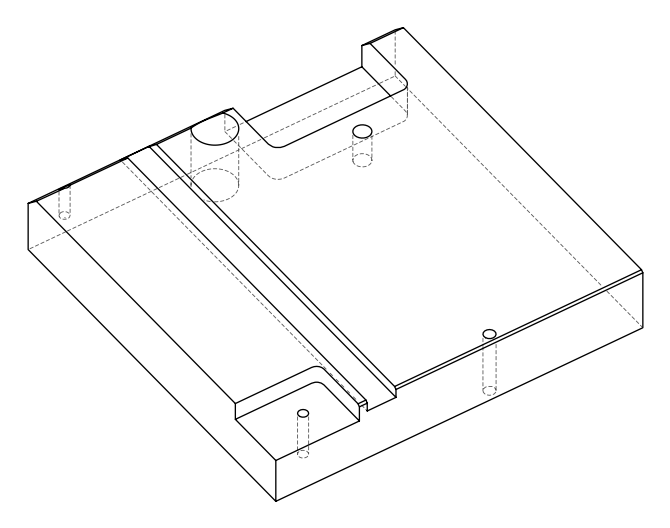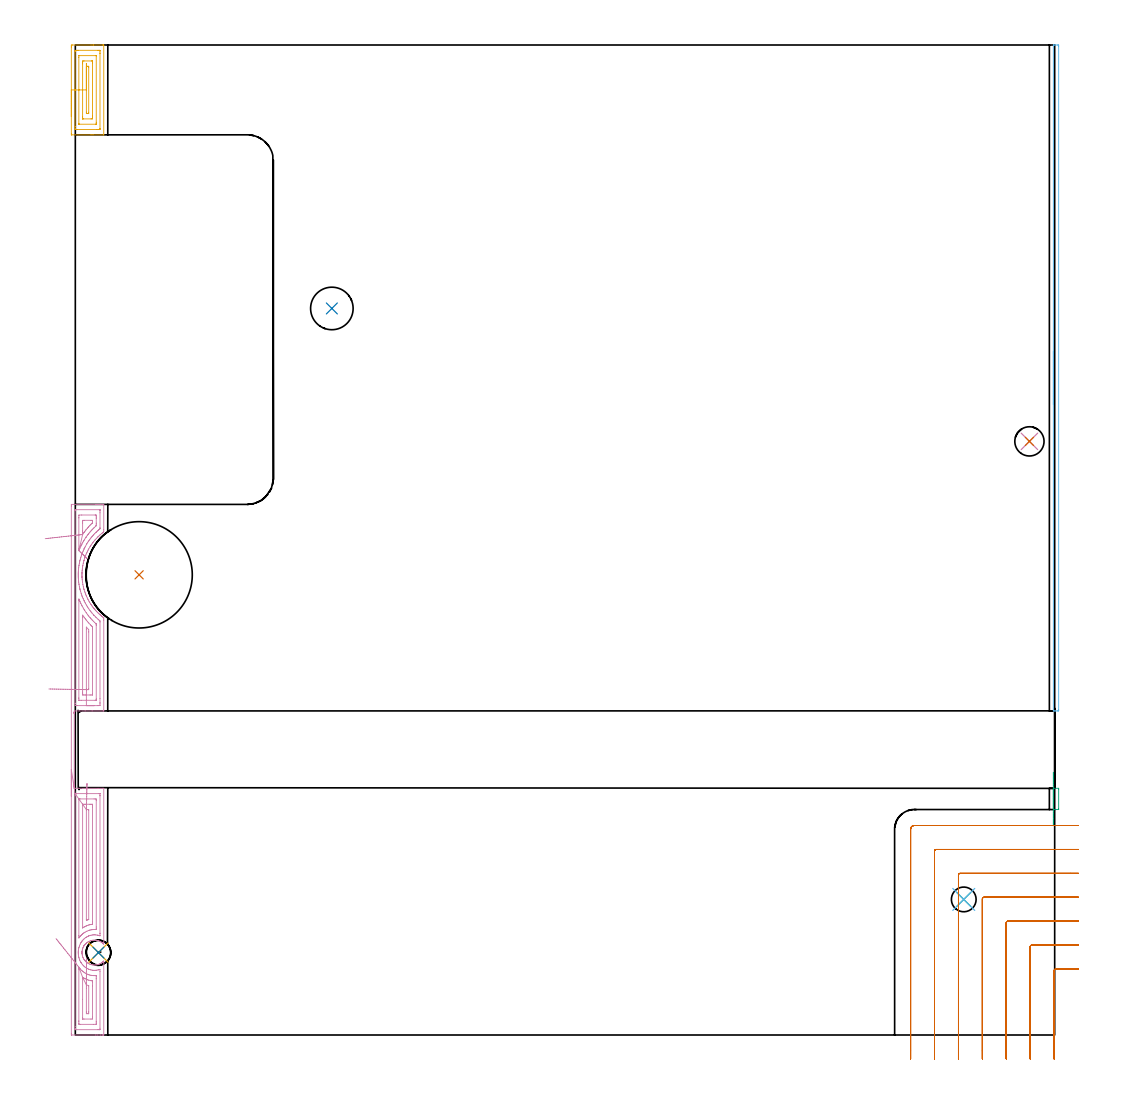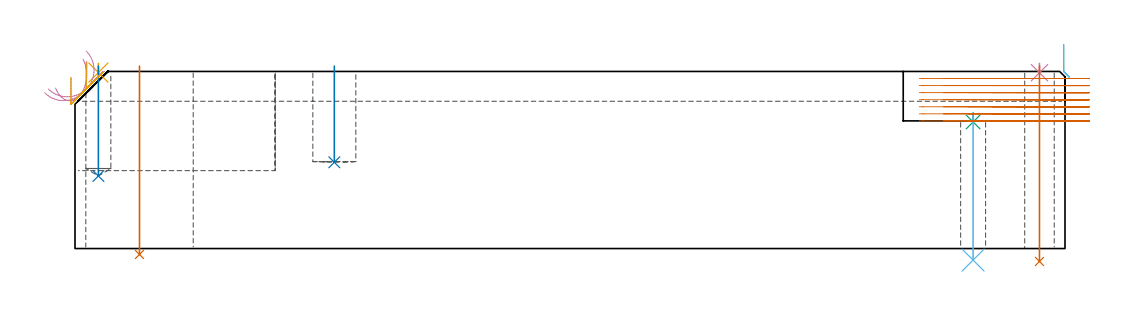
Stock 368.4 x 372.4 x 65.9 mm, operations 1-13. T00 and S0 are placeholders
(PLAN: 15 operations, 9 tool changes, 58.5 min)
(1 INDEXABLE_INSERT_DRILL_THROUGH_HOLE_FROM_SOLID | STEP1HOLE_2 | NXT0302_035 | 0.28 min | 82779 mm3)
(2 INDEXABLE_INSERT_DRILL_BLIND_HOLE_FROM_SOLID | STEP1POCKET | NXT0302_003 | 0.14 min | 6745 mm3)
(3 SPOT_DRILL | STEP1HOLE | NXT0321_9005460120000 | 0.03 min | 1965 mm3)
(4 SPOT_DRILL_1 | STEP1HOLE_1 | NXT0321_9005460120000 | 0.03 min | 1 mm3)
(5 SPOT_DRILL_2 | STEP1POCKET_1 | NXT0321_9005460120000 | 0.03 min | 2 mm3)
(6 DRILL_THROUGH_HOLE_INTO_CENTER | STEP1HOLE | UGT0301_208 | 0.22 min | 3255 mm3)
(7 DRILL_THROUGH_HOLE_INTO_CENTER_1 | STEP1HOLE_1 | UGT0301_505 | 0.29 min | 6241 mm3)
(8 DRILL_BLIND_HOLE_INTO_CENTER | STEP1POCKET_1 | UGT0301_208 | 0.17 min | 2505 mm3)
(9 AREA_MILL | FG_CHAMFER_SURFACE | UGT0205_001 | 0.21 min | 22 mm3)
(10 AREA_MILL_1 | FG_CHAMFER_SURFACE_1 | UGT0205_001 | 7.07 min | 14420 mm3)
(11 AREA_MILL_2 | FG_CHAMFER_SURFACE_2 | UGT0205_001 | 1.56 min | 3004 mm3)
(12 AREA_MILL_3 | FG_CHAMFER_SURFACE_3 | UGT0205_001 | 2.15 min | 504 mm3)
(13 MILL_CORNER_NOTCH_RECTANGULAR | CORNER_NOTCH_RECTANGULAR | NXT0201_011 | Follow Part, ap 3, ae 75% | 10.61 min | 91719 mm3)
(14 MILL_SLOT | SLOT_PARTIAL_RECTANGULAR | NXT0201_012 | Follow Part, ap 4, ae 75% | 32.31 min | 379618 mm3)
(15 MILL_RECTANGULAR_SLOT | SLOT_RECTANGULAR | UGT0201_006 | Follow Part, ap 7, ae 75% | 3.39 min | 116949 mm3)
(TOOL NXT0302_035 | Index. Insert Drill 40mm [880-D4000L40-05] | D40 PA176 FL200 Z2)
(TOOL NXT0302_003 | Index. Insert Drill 16mm [880-D1600L20-05] | D16 PA176 FL80 Z2)
(TOOL NXT0321_9005460120000 | NC Spot Drill, 142deg, 12mm, Carbide, Uncoated | D12 PA142 FL30 Z2)
(TOOL UGT0301_208 | Twist Drill 9.3 mm | D9.3 PA118 FL78 Z2)
(TOOL UGT0301_505 | Carbide Drill 11.0 mm | D11 PA118 FL94 Z2)
(TOOL UGT0205_001 | Chamfer Mill 20 x 3 x 45 deg. | D20 FL50 Z2)
(TOOL NXT0201_011 | ENDMILL 12mm [2P460-1200-NA 1630] | D12 FL38 Z6)
(TOOL NXT0201_012 | ENDMILL 16mm [2P460-1600-NA 1630] | D16 FL38 Z6)
(TOOL UGT0201_006 | End Mill 28 mm | D28 FL25 Z2)
(OP 1 INDEXABLE_INSERT_DRILL_THROUGH_HOLE_FROM_SOLID)
G17 G21 G94 G90
T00 M6
G54
G17 G0 G90 X24. Y173.1 S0 M3
G43 Z75.9 H1
G94 G81 G98 Z-2.198 F250. R67.9
G80
M5
M2
(OP 2 INDEXABLE_INSERT_DRILL_BLIND_HOLE_FROM_SOLID)
G17 G21 G94 G90
T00 M6
G54
G17 G0 G90 X96.5 Y273.3 S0 M3
G43 Z75.9 H1
G94 G81 G98 Z32.1 F250. R67.9
G80
M5
M2
(OP 3 SPOT_DRILL)
G17 G21 G94 G90
T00 M6
G54
G17 G0 G90 X334.2 Y51. S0 M3
G43 Z75.9 H0
G94 G81 G98 Z47.1 F250. R50.5
G80
M5
M2
(OP 4 SPOT_DRILL_1)
G17 G21 G94 G90
T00 M6
G54
G17 G0 G90 X358.9 Y223.3 S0 M3
G43 Z75.9 H0
G94 G81 G98 Z65.427 F250. R68.9
G80
M5
M2
(OP 5 SPOT_DRILL_2)
G17 G21 G94 G90
T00 M6
G54
G17 G0 G90 X8.7 Y31. S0 M3
G43 Z75.9 H0
G94 G81 G98 Z65.495 F250. R68.9
G80
M5
M2
(OP 6 DRILL_THROUGH_HOLE_INTO_CENTER)
G17 G21 G94 G90
T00 M6
G54
G17 G0 G90 X334.2 Y51. S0 M3
G43 Z75.9 H0
G94 G73 G98 Z-4.294 F250. Q8.632 R49.5
G80
M5
M2
(OP 7 DRILL_THROUGH_HOLE_INTO_CENTER_1)
G17 G21 G94 G90
T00 M6
G54
G17 G0 G90 X358.9 Y223.3 S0 M3
G43 Z75.9 H0
G94 G73 G98 Z-4.805 F250. Q10.101 R67.9
G80
M5
M2
(OP 8 DRILL_BLIND_HOLE_INTO_CENTER)
G17 G21 G94 G90
T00 M6
G54
G17 G0 G90 X8.7 Y31. S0 M3
G43 Z75.9 H0
G94 G81 G98 Z27. F250. R67.9
G80
M5
M2
(OP 9 AREA_MILL)
G17 G21 G94 G90
T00 M6
G54
G17 G0 G90 X367.9 Y78.8 S1061 M3
G43 Z75.9 H0
G94 G1 Y78.838 Z75.028 F250.
Y78.952 Z74.163
Y79.141 Z73.312
Y79.403 Z72.48
Y79.737 Z71.674
Y80.14 Z70.9
Y80.608 Z70.164
Y81.14 Z69.472
Y81.729 Z68.829
Y82.372 Z68.239
Y83.064 Z67.708
Y83.8 Z67.24
Y84.574 Z66.837
Y85.38 Z66.503
Y86.212 Z66.241
Y87.063 Z66.052
Y87.928 Z65.938
Y88.8 Z65.9
Y92.772
X367.904 Y92.793 Z65.893
X367.906 Y92.797 Z65.891
X367.969 Y92.8 Z65.83
X369.893 Z63.907
X369.895 Y92.772 Z63.905
X369.9 Y92.496 Z63.9
Y84.993
X369.895 Y84.828 Z63.905
X369.893 Y84.8 Z63.907
X367.97 Z65.829
X367.906 Y84.803 Z65.891
X367.904 Y84.807 Z65.893
X367.9 Y84.827 Z65.9
Y88.8
Y89.672 Z65.938
Y90.536 Z66.052
Y91.388 Z66.241
Y92.22 Z66.503
Y93.026 Z66.837
Y93.8 Z67.24
Y94.536 Z67.708
Y95.228 Z68.239
Y95.871 Z68.829
Y96.46 Z69.472
Y96.991 Z70.164
Y97.46 Z70.9
Y97.863 Z71.674
Y98.197 Z72.48
Y98.459 Z73.312
Y98.648 Z74.163
Y98.762 Z75.028
Y98.8 Z75.9
M5
M2
(OP 10 AREA_MILL_1)
G17 G21 G94 G90
T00 M6
G54
G17 G0 G90 X-1.5 Y89.8 S1061 M3
G43 Z75.9 H0
Z63.7
G94 G1 Y89.838 Z62.828 F250.
Y89.952 Z61.964
Y90.141 Z61.112
Y90.403 Z60.28
Y90.737 Z59.474
Y91.14 Z58.7
Y91.608 Z57.964
Y92.14 Z57.272
Y92.729 Z56.629
Y93.372 Z56.04
Y94.064 Z55.508
Y94.8 Z55.04
Y95.574 Z54.637
Y96.38 Z54.303
Y97.212 Z54.041
Y98.063 Z53.852
Y98.928 Z53.738
Y99.8 Z53.7
Y198.98
X-1.495 Y199.475 Z53.703
X-1.492 Y199.59 Z53.706
X-1.372 Y199.6 Z53.825
X7.671 Z62.866
X8.208 Z63.405
X8.549 Z63.745
X9.086 Z64.282
X9.426 Z64.621
X10.108 Z65.307
X10.392 Z65.592
X10.548 Y199.597 Z65.741
X10.698 Y199.59 Z65.889
X10.7 Y199.426 Z65.9
Y190.045
X10.694 Y189.246 Z65.892
X10.304 Y188.944 Z65.504
X10.027 Y188.726 Z65.227
X9.365 Y188.178 Z64.564
X9.155 Y187.99 Z64.353
X9.122 Y187.96 Z64.321
X8.988 Y187.832 Z64.183
X8.549 Y187.421 Z63.748
X8.404 Y187.286 Z63.603
X8.282 Y187.162 Z63.481
X7.964 Y186.822 Z63.163
X7.56 Y186.393 Z62.76
X7.409 Y186.22 Z62.609
X6.815 Y185.5 Z62.013
X6.537 Y185.141 Z61.736
X6.15 Y184.608 Z61.349
X5.916 Y184.263 Z61.116
X5.664 Y183.891 Z60.863
X5.553 Y183.715 Z60.753
X5.029 Y182.822 Z60.227
X4.792 Y182.388 Z59.99
X4.562 Y181.929 Z59.761
X4.391 Y181.556 Z59.587
X4.149 Y181.037 Z59.347
X3.919 Y180.494 Z59.118
X3.789 Y180.144 Z58.985
X3.752 Y180.038 Z58.949
X3.661 Y179.769 Z58.854
X3.586 Y179.561 Z58.786
X3.576 Y179.532 Z58.775
X3.504 Y179.322 Z58.703
X3.479 Y179.251 Z58.679
X3.284 Y178.595 Z58.482
X3.263 Y178.525 Z58.461
X3.237 Y178.429 Z58.43
X3.216 Y178.359 Z58.409
X3.047 Y177.73 Z58.245
X2.987 Y177.466 Z58.186
X2.83 Y176.642 Z58.025
X2.816 Y176.573 Z58.012
X2.733 Y176.044 Z57.932
X2.699 Y175.821 Z57.897
X2.688 Y175.748 Z57.885
X2.678 Y175.68 Z57.874
X2.642 Y175.354 Z57.84
X2.591 Y174.855 Z57.783
X2.584 Y174.788 Z57.777
X2.543 Y174.185 Z57.738
X2.529 Y173.961 Z57.721
X2.524 Y173.895 Z57.718
X2.514 Y173.612 Z57.71
X2.508 Y173.449 Z57.705
X2.507 Y173.043 Z57.699
X2.506 Y173.002
X2.512 Y172.556 Z57.708
X2.516 Y172.473 Z57.712
X2.53 Y172.174 Z57.722
X2.533 Y172.109 Z57.726
X2.545 Y171.937 Z57.74
Y171.935
X2.595 Y171.281 Z57.787
X2.599 Y171.217 Z57.793
X2.705 Y170.324 Z57.903
X2.85 Y169.431 Z58.048
X3.031 Y168.539 Z58.229
X3.047 Y168.47 Z58.245
X3.104 Y168.255 Z58.303
X3.137 Y168.132 Z58.336
X3.254 Y167.707 Z58.45
X3.27 Y167.646 Z58.466
X3.546 Y166.753 Z58.744
X3.683 Y166.367 Z58.879
X3.869 Y165.838 Z59.067
X3.92 Y165.705 Z59.117
X4.086 Y165.324 Z59.281
X4.138 Y165.199 Z59.337
X4.161 Y165.145 Z59.361
X4.214 Y165.026 Z59.41
X4.239 Y164.968 Z59.435
X4.531 Y164.343 Z59.73
X4.631 Y164.133 Z59.828
X4.657 Y164.075 Z59.856
X4.792 Y163.812 Z59.99
X5.139 Y163.182 Z60.337
X5.398 Y162.743 Z60.595
X5.676 Y162.29 Z60.875
X5.916 Y161.93 Z61.115
X5.976 Y161.841 Z61.174
X6.285 Y161.397 Z61.484
X6.537 Y161.058 Z61.736
X6.696 Y160.857 Z61.892
X6.794 Y160.731 Z61.991
X6.969 Y160.504 Z62.169
X7.086 Y160.364 Z62.282
X7.17 Y160.261 Z62.369
X7.187 Y160.24 Z62.386
X7.41 Y159.98 Z62.608
X7.738 Y159.612 Z62.937
X8.007 Y159.323 Z63.207
X8.281 Y159.039 Z63.481
X8.605 Y158.719 Z63.805
X8.841 Y158.496 Z64.04
X8.878 Y158.461 Z64.077
X9.155 Y158.209 Z64.353
X9.192 Y158.176 Z64.391
X9.346 Y158.042 Z64.545
X9.426 Y157.973 Z64.622
X9.534 Y157.878 Z64.731
X9.594 Y157.826 Z64.791
X9.719 Y157.722 Z64.915
X9.809 Y157.646 Z65.007
X9.891 Y157.58 Z65.089
X10.028 Y157.47 Z65.226
X10.268 Y157.283 Z65.467
X10.367 Y157.205 Z65.566
X10.655 Y156.985 Z65.855
X10.693 Y156.952 Z65.893
X10.695 Y156.934 Z65.894
X10.7 Y156.091 Z65.9
Y122.138
X10.697 Y121.91 Z65.889
X10.489 Y121.9 Z65.683
X6.327 Z61.525
X3.694 Z58.893
X-0.4 Z54.799
X-0.399 Y121.779
Y121.547
X-0.395 Y121.331 Z54.795
X-0.393 Y121.295 Z54.792
X-0.397 Y121.264 Z54.795
X-0.394 Y121.244 Z54.789
X-0.399 Y121.241 Z54.795
Y121.238
X-0.4 Y121.225 Z54.8
Y121.206
X-0.399 Y121.204 Z54.797
X-0.393 Y121.199 Z54.788
X-0.397 Y121.196 Z54.794
X-0.398 Y121.193 Z54.796
Y121.189
X-0.399 Y121.185
X-0.398 Y121.182 Z54.794
X-0.399 Y121.18
Y121.124
X-0.4 Y121.117 Z54.8
Y121.077
X-0.399 Y121.074 Z54.795
X-0.393 Y121.067 Z54.784
X-0.394 Y121.062 Z54.786
X-0.4 Y121.057 Z54.796
Y121.056
Y121.036 Z54.8
Y93.728
Y93.7 Z54.798
Y93.69 Z54.8
X-0.399 Y93.689 Z54.797
X-0.4 Y93.687
Y93.673 Z54.8
Y93.647 Z54.796
Y93.635 Z54.8
X-0.399 Y93.633 Z54.797
Y93.632 Z54.795
X-0.4 Y93.629 Z54.796
Y93.613 Z54.8
X-0.399 Y93.587 Z54.794
Y93.58
Y93.564
X-0.398 Y93.561
X-0.399 Y93.559 Z54.796
X-0.4 Y93.556 Z54.8
X-0.399 Y93.555 Z54.796
X-0.392 Y93.55 Z54.787
X-0.395 Y93.545 Z54.792
X-0.4 Y93.452 Z54.799
X-0.398 Y93.011 Z54.798
X-0.399 Y92.8 Z54.799
X8.549 Z63.745
X10.304 Z65.501
X10.505 Y92.799 Z65.702
X10.695 Y92.79 Z65.891
X10.7 Y92.652 Z65.9
Y34.574
X10.693 Y34.16 Z65.893
X10.323 Y34.508 Z65.523
X10.18 Y34.632 Z65.38
X10.027 Y34.747 Z65.227
X9.6 Y35.028 Z64.8
X9.154 Y35.263 Z64.354
X8.812 Y35.407 Z64.012
X8.464 Y35.525 Z63.664
X8.282 Y35.568 Z63.482
X7.847 Y35.643 Z63.047
X7.409 Y35.684 Z62.609
X6.972 Y35.683 Z62.172
X6.536 Y35.644 Z61.736
X6.235 Y35.593 Z61.435
X5.936 Y35.525 Z61.136
X5.664 Y35.432 Z60.864
X5.221 Y35.25 Z60.421
X4.791 Y35.026 Z59.991
X4.501 Y34.84 Z59.701
X4.223 Y34.632 Z59.423
X4.161 Y34.576 Z59.361
X3.92 Y34.354 Z59.117
X3.716 Y34.133 Z58.91
X3.646 Y34.057 Z58.839
X3.579 Y33.973 Z58.771
X3.389 Y33.739 Z58.586
X3.349 Y33.68 Z58.547
X3.314 Y33.624 Z58.508
X3.284 Y33.579 Z58.479
X3.211 Y33.469 Z58.408
X3.046 Y33.189 Z58.245
X2.884 Y32.835 Z58.083
X2.827 Y32.676 Z58.024
X2.726 Y32.404 Z57.925
X2.61 Y31.954 Z57.806
X2.536 Y31.509 Z57.732
X2.524 Y31.365 Z57.715
X2.514 Y31.3 Z57.713
X2.513 Y31.286 Z57.712
X2.512 Y31.271 Z57.711
X2.505 Y31.061 Z57.699
X2.507 Y31.013
Y31.
X2.505 Y30.972 Z57.703
X2.509 Y30.837 Z57.705
X2.522 Y30.674 Z57.715
X2.526 Y30.614 Z57.719
X2.586 Y30.169 Z57.782
X2.601 Y30.106 Z57.796
X2.69 Y29.719 Z57.889
X2.835 Y29.276 Z58.034
X2.934 Y29.04 Z58.134
X3.046 Y28.812 Z58.245
X3.309 Y28.383 Z58.503
X3.315 Y28.376 Z58.508
X3.356 Y28.319 Z58.554
X3.58 Y28.028 Z58.771
X3.6 Y28.001 Z58.792
X3.719 Y27.868 Z58.912
X3.92 Y27.643 Z59.117
X4.079 Y27.49 Z59.278
X4.161 Y27.426 Z59.361
X4.427 Y27.219 Z59.627
X4.791 Y26.975 Z59.991
X5.169 Y26.773 Z60.369
X5.556 Y26.598 Z60.756
X5.664 Y26.562 Z60.864
X6.097 Y26.443 Z61.297
X6.536 Y26.359 Z61.736
X6.972 Y26.317 Z62.172
X7.409 Y26.316 Z62.609
X7.847 Y26.357 Z63.047
X8.282 Y26.437 Z63.482
X8.842 Y26.598 Z64.042
X9.154 Y26.736 Z64.354
X9.6 Y26.972 Z64.8
X10.027 Y27.255 Z65.227
X10.245 Y27.424 Z65.445
X10.324 Y27.49 Z65.524
X10.693 Y27.839 Z65.893
X10.7 Y27.425 Z65.9
Y0.174
X10.698 Y0.01 Z65.888
X10.548 Y0.003 Z65.741
X10.392 Y0. Z65.592
X10.108 Z65.307
X9.426 Z64.621
X8.208 Z63.405
X7.671 Z62.866
X-1.316 Z53.881
X-1.373 Y0.001 Z53.824
X-1.492 Y0.01 Z53.706
X-1.499 Y0.129 Z53.699
X-1.5 Y0.62 Z53.7
Y99.8
X-0.484 Y93.356 Z54.716
X-0.426 Y92.997 Z54.771
X-0.399 Y92.824 Z54.799
Y92.8
X-0.396 Z54.803
X-0.079 Y90.79 Z55.121
X-0.06 Y90.792 Z55.14
X0.041 Y90.796 Z55.241
X0.244 Y90.799 Z55.444
X8.981 Z64.181
X9.166 Y90.797 Z64.366
X9.258 Y90.793 Z64.458
X9.276 Y90.79 Z64.476
X9.279 Y90.779 Z64.479
X9.281 Y90.744 Z64.481
X9.285 Y90.115 Z64.485
X9.286 Y89.971 Z64.486
X9.285 Y38.291 Z64.485
Y38.148
X9.279 Y37.404 Z64.479
X9.274 Y37.309 Z64.474
X9.133 Y37.353 Z64.333
X8.898 Y37.424 Z64.098
X8.549 Y37.522 Z63.749
X8.225 Y37.584 Z63.425
X7.671 Y37.654 Z62.871
X7.259 Y37.674 Z62.459
X6.794 Y37.661 Z61.994
X6.426 Y37.628 Z61.626
X5.916 Y37.536 Z61.116
X5.58 Y37.451 Z60.78
X5.045 Y37.26 Z60.245
X5.03 Y37.254 Z60.23
X4.444 Y36.966 Z59.644
X4.161 Y36.807 Z59.361
X3.893 Y36.634 Z59.093
X3.525 Y36.361 Z58.725
X3.284 Y36.143 Z58.484
X2.947 Y35.81 Z58.147
X2.643 Y35.467 Z57.843
X2.536 Y35.335 Z57.736
X2.406 Y35.166 Z57.606
X2.171 Y34.813 Z57.371
X2.029 Y34.574 Z57.229
X1.852 Y34.244 Z57.052
X1.602 Y33.68 Z56.802
X1.593 Y33.658 Z56.793
X1.529 Y33.477 Z56.729
X1.368 Y32.95 Z56.568
X1.325 Y32.787 Z56.525
X1.251 Y32.482 Z56.451
X1.207 Y32.221 Z56.407
X1.153 Y31.893 Z56.353
X1.108 Y31.428 Z56.308
X1.096 Y31. Z56.296
X1.114 Y30.528 Z56.314
X1.159 Y30.106 Z56.359
X1.261 Y29.485 Z56.461
X1.324 Y29.213 Z56.524
X1.366 Y29.044 Z56.566
X1.529 Y28.513 Z56.729
X1.598 Y28.319 Z56.798
X1.643 Y28.203 Z56.843
X1.876 Y27.704 Z57.076
X2.032 Y27.426 Z57.232
X2.174 Y27.19 Z57.374
X2.278 Y27.024 Z57.478
X2.406 Y26.846 Z57.606
X2.647 Y26.532 Z57.847
X2.946 Y26.192 Z58.146
X3.284 Y25.847 Z58.484
X3.536 Y25.639 Z58.736
X3.895 Y25.373 Z59.095
X4.161 Y25.195 Z59.361
X4.44 Y25.036 Z59.64
X5.011 Y24.745 Z60.211
X5.039 Y24.732 Z60.239
X5.061 Y24.723 Z60.261
X5.359 Y24.62 Z60.559
X5.575 Y24.56 Z60.775
X5.916 Y24.47 Z61.116
X6.43 Y24.374 Z61.63
X6.794 Y24.34 Z61.994
X7.205 Y24.326 Z62.405
X7.671 Y24.346 Z62.871
X8.027 Y24.383 Z63.227
X8.549 Y24.483 Z63.749
X8.754 Y24.536 Z63.954
X8.997 Y24.603 Z64.197
X9.279 Y24.682 Z64.479
X9.286 Y23.852 Z64.486
X9.285 Y2.551 Z64.485
X9.279 Y2.017 Z64.479
X9.259 Y2.01 Z64.459
X9.189 Y2.005 Z64.389
X9.082 Y2.002 Z64.282
X8.949 Y2. Z64.149
X8.549 Z63.749
X0.173 Z55.373
X-0.014 Y2.003 Z55.186
X-0.046 Y2.005 Z55.154
X-0.076 Y2.009 Z55.124
X-0.079 Y2.051 Z55.121
X-0.084 Y2.262 Z55.116
X-0.085 Y2.407 Z55.115
X-0.086 Y3.158 Z55.114
Y89.971
X-0.084 Y90.72 Z55.116
X-0.079 Y90.79 Z55.121
X1.337 Y88.791 Z56.537
X1.341 Y88.794 Z56.541
X1.378 Y88.797 Z56.578
X1.529 Y88.799 Z56.729
X1.802 Y88.8 Z57.002
X7.068 Y88.799 Z62.268
X7.671 Y88.79 Z62.871
X7.865 Y88.786 Z63.065
X7.869 Y88.388 Z63.069
X7.871 Y88.184 Z63.071
Y40.625
X7.869 Y39.935 Z63.069
X7.867 Y39.735 Z63.067
X7.865 Y39.672 Z63.065
X7.809 Y39.664 Z63.009
X7.671 Y39.665 Z62.871
X7.054 Y39.669 Z62.254
X6.794 Y39.661 Z61.994
X6.235 Y39.61 Z61.435
X5.916 Y39.552 Z61.116
X5.502 Y39.463 Z60.702
X5.294 Y39.409 Z60.494
X5.039 Y39.317 Z60.239
X4.354 Y39.041 Z59.554
X4.223 Y38.979 Z59.423
X4.161 Y38.947 Z59.361
X3.648 Y38.671 Z58.848
X3.284 Y38.439 Z58.484
X3.115 Y38.319 Z58.315
X2.886 Y38.148 Z58.086
X2.627 Y37.923 Z57.827
X2.406 Y37.716 Z57.606
X2.177 Y37.488 Z57.377
X1.957 Y37.254 Z57.157
X1.757 Y37.022 Z56.957
X1.529 Y36.748 Z56.729
X1.357 Y36.536 Z56.557
X1.335 Y36.551 Z56.535
X1.333 Y36.56 Z56.533
X1.329 Y37.254 Z56.529
Y37.458
Y88.592
X1.331 Y88.728 Z56.531
X1.334 Y88.776 Z56.534
X1.337 Y88.791 Z56.537
X2.749 Y86.786 Z57.949
X2.758 Y86.79 Z57.958
X2.891 Y86.797 Z58.091
X3.284 Y86.799 Z58.484
X3.766 Y86.8 Z58.966
X5.521 Z60.721
X5.916 Y86.799 Z61.116
X6.403 Y86.796 Z61.603
X6.443 Y86.791 Z61.643
X6.45 Y86.747 Z61.65
X6.454 Y86.397 Z61.654
X6.457 Y85.847 Z61.657
Y42.615
X6.455 Y42.066 Z61.655
X6.452 Y41.722 Z61.652
X6.45 Y41.662 Z61.65
X6.038 Y41.598 Z61.238
X5.916 Y41.574 Z61.116
X5.311 Y41.445 Z60.511
X5.039 Y41.376 Z60.239
X4.639 Y41.235 Z59.839
X4.161 Y41.043 Z59.361
X4.012 Y40.98 Z59.212
X3.678 Y40.828 Z58.878
X3.418 Y40.691 Z58.618
X3.284 Y40.616 Z58.484
X2.856 Y40.37 Z58.056
X2.806 Y40.343 Z58.006
X2.756 Y40.318 Z57.956
X2.749 Y40.317 Z57.949
X2.746 Y40.331 Z57.946
X2.745 Y40.358 Z57.945
X2.743 Y40.485 Z57.943
Y86.673
X2.744 Y86.742 Z57.944
X2.747 Y86.775 Z57.947
X2.749 Y86.786 Z57.949
X4.161 Y84.79 Z59.361
X4.857 Y84.795 Z60.057
X5.039 Y84.79 Z60.239
X5.043 Y84.606 Z60.243
Y43.505
X5.039 Y43.428 Z60.239
X4.692 Y43.316 Z59.892
X4.433 Y43.232 Z59.633
X4.161 Y43.142 Z59.361
X4.157 Y43.509 Z59.357
Y84.61
X4.161 Y84.79 Z59.361
X4.182 Y85.66 Z59.42
X4.203 Y86.522 Z59.555
X4.223 Y87.368 Z59.764
X4.243 Y88.194 Z60.047
X4.262 Y88.991 Z60.4
X4.281 Y89.755 Z60.821
X4.298 Y90.479 Z61.307
X4.315 Y91.158 Z61.855
X4.33 Y91.786 Z62.46
X4.344 Y92.36 Z63.117
X4.356 Y92.874 Z63.822
X4.367 Y93.325 Z64.568
X4.376 Y93.709 Z65.352
X4.384 Y94.023 Z66.165
X4.39 Y94.265 Z67.004
X4.394 Y94.433 Z67.86
X4.396 Y94.526 Z68.727
Y94.543 Z69.599
G0 Z75.9
X-7.248 Y36.256
Z59.739
G1 X-6.94 Y35.87 Z59.02
X-6.594 Y35.437 Z58.346
X-6.213 Y34.959 Z57.723
X-5.799 Y34.441 Z57.156
X-5.356 Y33.886 Z56.649
X-4.887 Y33.299 Z56.206
X-4.396 Y32.684 Z55.83
X-3.887 Y32.045 Z55.523
X-3.362 Y31.389 Z55.29
X-2.827 Y30.718 Z55.13
X-2.286 Y30.04 Z55.046
X-1.741 Y29.358 Z55.038
X-1.199 Y28.678 Z55.105
X-0.662 Y28.006 Z55.249
X-0.135 Y27.345 Z55.467
X0.378 Y26.702 Z55.757
X0.873 Y26.082 Z56.118
X1.347 Y25.488 Z56.547
X1.529 Y25.261 Z56.729
X1.756 Y24.979 Z56.956
X1.962 Y24.745 Z57.162
X2.406 Y24.277 Z57.606
X2.623 Y24.077 Z57.823
X2.9 Y23.852 Z58.1
X3.284 Y23.57 Z58.484
X3.649 Y23.33 Z58.849
X4.161 Y23.054 Z59.361
X4.343 Y22.958 Z59.543
X4.833 Y22.748 Z60.033
X5.039 Y22.672 Z60.239
X5.429 Y22.56 Z60.629
X5.916 Y22.452 Z61.116
X6.5 Y22.363 Z61.7
X6.794 Y22.339 Z61.994
X7.409 Y22.332 Z62.609
X7.838 Y22.342 Z63.038
X7.859 Y22.341 Z63.059
X7.865 Y22.324 Z63.065
X7.867 Y22.268 Z63.067
X7.87 Y22.065 Z63.07
X7.871 Y21.375 Z63.071
X7.872 Y21.171 Z63.072
X7.871 Y5.088 Z63.071
X7.87 Y4.885 Z63.07
X7.864 Y4.194 Z63.064
X7.855 Y4.007 Z63.055
X6.794 Y4. Z61.994
X1.718 Y4.001 Z56.918
X1.529 Y4.005 Z56.729
X1.344 Y4.01 Z56.544
X1.335 Y4.194 Z56.535
X1.332 Y4.395 Z56.532
X1.329 Y5.088 Z56.529
X1.328 Y5.292 Z56.528
X1.329 Y24.745 Z56.529
X1.331 Y24.947 Z56.531
X1.335 Y25.153 Z56.535
X1.347 Y25.488 Z56.547
X2.748 Y21.691 Z57.948
X2.782 Y21.682 Z57.982
X3.284 Y21.388 Z58.484
X3.678 Y21.171 Z58.878
X4.161 Y20.95 Z59.361
X4.536 Y20.789 Z59.736
X5.039 Y20.634 Z60.239
X5.732 Y20.465 Z60.932
X5.916 Y20.433 Z61.116
X6.229 Y20.381 Z61.429
X6.44 Y20.345 Z61.64
X6.45 Y20.278 Z61.65
X6.455 Y19.729 Z61.655
X6.457 Y18.49 Z61.657
Y6.875
X6.455 Y6.327 Z61.655
X6.451 Y6.141 Z61.651
X6.446 Y6.01 Z61.646
X5.898 Y6. Z61.098
X3.265 Z58.465
X2.856 Y6.007 Z58.056
X2.759 Y6.01 Z57.959
X2.75 Y6.071 Z57.95
X2.748 Y6.142 Z57.948
X2.744 Y6.531 Z57.944
X2.743 Y13.405 Z57.943
Y21.584
X2.744 Y21.653 Z57.944
X2.748 Y21.691 Z57.948
X4.161 Y18.842 Z59.361
X4.905 Y18.627 Z60.105
X5.039 Y18.586 Z60.239
X5.043 Y18.486 Z60.243
Y8.662
X5.039 Y8.01 Z60.239
X4.806 Y8.005 Z60.006
X4.161 Y8.01 Z59.361
X4.157 Y8.662 Z59.357
Y8.666
Y17.597
X4.16 Y18.49 Z59.36
X4.161 Y18.842 Z59.361
X4.165 Y19.713 Z59.403
X4.168 Y20.578 Z59.52
X4.172 Y21.429 Z59.712
X4.175 Y22.26 Z59.978
X4.178 Y23.064 Z60.315
X4.181 Y23.837 Z60.721
X4.184 Y24.571 Z61.193
X4.187 Y25.26 Z61.726
X4.189 Y25.901 Z62.318
X4.192 Y26.488 Z62.964
X4.194 Y27.016 Z63.658
X4.196 Y27.482 Z64.396
X4.197 Y27.882 Z65.171
X4.199 Y28.213 Z65.978
X4.2 Y28.472 Z66.811
Y28.657 Z67.664
X4.201 Y28.767 Z68.529
Y28.802 Z69.401
G0 Z75.9
X4.162 Y123.9
Z73.504
G1 X4.751 Z72.861
X5.282 Z72.168
X5.751 Z71.433
X6.154 Z70.659
X6.487 Z69.853
X6.75 Z69.021
X6.939 Z68.169
X7.052 Z67.304
X7.091 Z66.433
X7.052 Z65.561
X6.939 Z64.696
X6.75 Z63.844
X6.487 Z63.012
X6.154 Z62.206
X5.751 Z61.433
X5.282 Z60.697
X4.751 Z60.005
X4.162 Z59.362
X0.627 Y123.901 Z55.827
X-0.079 Y123.925 Z55.121
X-0.085 Y124.674 Z55.115
Y124.818
Y197.193
X-0.084 Y197.338 Z55.116
X-0.079 Y197.549 Z55.121
X-0.076 Y197.591 Z55.124
X-0.046 Y197.595 Z55.154
X-0.014 Y197.597 Z55.186
X0.173 Y197.6 Z55.373
X9.027 Y197.599 Z64.227
X9.214 Y197.597 Z64.414
X9.246 Y197.595 Z64.446
X9.276 Y197.591 Z64.476
X9.279 Y197.549 Z64.479
X9.284 Y197.338 Z64.484
X9.285 Y197.193 Z64.485
X9.286 Y196.442 Z64.486
X9.285 Y190.938 Z64.485
X9.281 Y190.563 Z64.481
X9.279 Y190.47 Z64.479
X9.274 Y190.432 Z64.474
X9.248 Y190.408 Z64.448
X9.152 Y190.324 Z64.352
X8.82 Y190.045 Z64.02
X8.673 Y189.918 Z63.873
X8.549 Y189.809 Z63.749
X8.208 Y189.498 Z63.408
X7.834 Y189.151 Z63.034
X7.75 Y189.071 Z62.95
X7.671 Y188.993 Z62.871
X7.312 Y188.623 Z62.512
X6.961 Y188.258 Z62.161
X6.88 Y188.17 Z62.08
X6.794 Y188.075 Z61.994
X6.466 Y187.698 Z61.666
X6.181 Y187.364 Z61.381
X6.06 Y187.218 Z61.26
X5.916 Y187.039 Z61.116
X5.67 Y186.721 Z60.87
X5.479 Y186.471 Z60.679
X5.293 Y186.212 Z60.493
X5.039 Y185.855 Z60.239
X4.927 Y185.691 Z60.127
X4.85 Y185.577 Z60.05
X4.576 Y185.155 Z59.776
X4.284 Y184.683 Z59.484
X4.255 Y184.636 Z59.455
X4.238 Y184.606 Z59.438
X4.161 Y184.473 Z59.361
X3.779 Y183.79 Z58.979
X3.605 Y183.463 Z58.805
X3.32 Y182.896 Z58.52
X3.312 Y182.882 Z58.512
X3.284 Y182.82 Z58.484
X3.031 Y182.261 Z58.231
X2.917 Y182.003 Z58.117
X2.641 Y181.348 Z57.841
X2.549 Y181.109 Z57.749
X2.526 Y181.048 Z57.726
X2.511 Y181.003 Z57.711
X2.406 Y180.703 Z57.606
X2.284 Y180.341 Z57.484
X2.243 Y180.216 Z57.443
X2.072 Y179.663 Z57.272
X1.971 Y179.322 Z57.171
X1.872 Y178.973 Z57.072
X1.724 Y178.429 Z56.924
X1.702 Y178.341 Z56.902
X1.686 Y178.269 Z56.886
X1.534 Y177.535 Z56.734
X1.529 Y177.508 Z56.729
X1.401 Y176.772 Z56.601
X1.381 Y176.642 Z56.581
X1.286 Y175.995 Z56.486
X1.258 Y175.748 Z56.458
X1.2 Y175.19 Z56.4
X1.171 Y174.855 Z56.371
X1.137 Y174.36 Z56.337
X1.115 Y173.961 Z56.315
X1.1 Y173.504 Z56.3
X1.096 Y173.068 Z56.296
X1.102 Y172.609 Z56.302
X1.117 Y172.174 Z56.317
X1.147 Y171.67 Z56.347
X1.176 Y171.281 Z56.376
X1.232 Y170.69 Z56.432
X1.268 Y170.387 Z56.468
X1.365 Y169.661 Z56.565
X1.391 Y169.494 Z56.591
X1.529 Y168.688 Z56.729
X1.547 Y168.6 Z56.747
X1.698 Y167.879 Z56.898
X1.716 Y167.802 Z56.916
X1.74 Y167.707 Z56.94
X1.82 Y167.41 Z57.02
X1.99 Y166.813 Z57.19
X2.194 Y166.136 Z57.394
X2.265 Y165.92 Z57.465
X2.406 Y165.503 Z57.606
X2.556 Y165.077 Z57.756
X2.575 Y165.026 Z57.775
X2.682 Y164.745 Z57.882
X2.949 Y164.133 Z58.149
X3.284 Y163.386 Z58.484
X3.352 Y163.239 Z58.552
X3.415 Y163.106 Z58.615
X3.673 Y162.603 Z58.873
X3.813 Y162.346 Z59.013
X4.161 Y161.724 Z59.361
X4.321 Y161.452 Z59.521
X4.579 Y161.027 Z59.779
X4.891 Y160.559 Z60.091
X5.039 Y160.345 Z60.239
X5.53 Y159.665 Z60.73
X5.916 Y159.168 Z61.116
X6.236 Y158.772 Z61.436
X6.794 Y158.123 Z61.994
X6.909 Y157.995 Z62.109
X7.017 Y157.878 Z62.217
X7.671 Y157.213 Z62.871
X7.904 Y156.985 Z63.104
X8.549 Y156.398 Z63.749
X8.892 Y156.091 Z64.092
X9.279 Y155.757 Z64.479
X9.28 Y155.715 Z64.48
X9.285 Y155.342 Z64.485
X9.286 Y126.605 Z64.486
Y124.962
X9.285 Y124.818 Z64.485
X9.281 Y124.073 Z64.481
X9.279 Y123.925 Z64.479
X8.573 Y123.901 Z63.773
X8.549 Y123.9 Z63.749
X4.162 Z59.362
Y125.9
X2.221 Z57.421
X1.529 Y125.902 Z56.729
X1.34 Y125.904 Z56.54
X1.333 Y125.911 Z56.533
X1.331 Y125.913 Z56.531
X1.329 Y126.605 Z56.529
X1.328 Y126.809 Z56.528
X1.329 Y163.442 Z56.529
X1.331 Y163.647 Z56.531
X1.336 Y164.018 Z56.536
X1.529 Y163.569 Z56.729
X1.672 Y163.239 Z56.872
X1.787 Y162.976 Z56.987
X2.082 Y162.346 Z57.282
X2.406 Y161.663 Z57.606
X2.513 Y161.452 Z57.713
X2.635 Y161.219 Z57.835
X3.013 Y160.559 Z58.213
X3.284 Y160.097 Z58.484
X3.551 Y159.665 Z58.751
X4.105 Y158.829 Z59.305
X4.528 Y158.254 Z59.728
X4.813 Y157.878 Z60.013
X5.039 Y157.595 Z60.239
X5.543 Y156.985 Z60.743
X5.718 Y156.783 Z60.918
X5.916 Y156.561 Z61.116
X6.355 Y156.091 Z61.555
X6.794 Y155.643 Z61.994
X7.253 Y155.198 Z62.453
X7.671 Y154.806 Z62.871
X7.796 Y154.688 Z62.996
X7.858 Y154.628 Z63.058
X7.864 Y154.507 Z63.064
X7.869 Y154.304 Z63.069
X7.871 Y154.101 Z63.071
Y126.402
X7.87 Y126.198 Z63.07
X7.868 Y126.062 Z63.068
X7.864 Y125.954 Z63.064
X7.86 Y125.909 Z63.06
X7.844 Y125.908 Z63.044
X7.671 Y125.903 Z62.871
X7.486 Y125.9 Z62.686
X4.162 Z59.362
Y127.9
X3.767 Z58.967
X3.284 Y127.901 Z58.484
X2.886 Y127.904 Z58.086
X2.758 Y127.91 Z57.958
X2.75 Y128.043 Z57.95
X2.746 Y128.392 Z57.946
X2.743 Y128.943 Z57.943
Y156.985
X2.745 Y157.534 Z57.945
X2.748 Y157.878 Z57.948
X2.749 Y157.918 Z57.949
X2.782 Y157.878 Z57.982
X3.284 Y157.171 Z58.484
X3.419 Y156.985 Z58.619
X3.742 Y156.558 Z58.942
X4.1 Y156.091 Z59.3
X4.161 Y156.015 Z59.361
X4.532 Y155.575 Z59.732
X4.854 Y155.198 Z60.054
X5.039 Y154.993 Z60.239
X5.685 Y154.304 Z60.885
X5.916 Y154.069 Z61.116
X6.242 Y153.742 Z61.442
X6.409 Y153.573 Z61.609
X6.449 Y153.532 Z61.649
X6.452 Y153.489 Z61.652
X6.454 Y153.411 Z61.654
X6.457 Y152.86 Z61.657
Y152.517
Y128.392
X6.455 Y128.117 Z61.655
X6.453 Y127.98 Z61.653
X6.451 Y127.919 Z61.651
X6.391 Y127.909 Z61.591
X5.916 Y127.903 Z61.116
X5.522 Y127.9 Z60.722
X4.162 Z59.362
X4.198 Y129.909 Z59.398
X4.161 Y129.91 Z59.361
X4.157 Y130.179 Z59.357
Y152.517
X4.159 Y153.411 Z59.359
X4.16 Y153.412 Z59.36
X5.007 Y152.517 Z60.207
X5.039 Y152.478 Z60.239
X5.043 Y151.624 Z60.243
Y130.179
X5.039 Y129.91 Z60.239
X4.43 Y129.905 Z59.63
X4.198 Y129.909 Z59.398
X3.555 Y129.921 Z58.808
X2.863 Y129.933 Z58.277
X2.127 Y129.947 Z57.809
X1.353 Y129.96 Z57.406
X0.547 Y129.975 Z57.072
X-0.285 Y129.99 Z56.81
X-1.136 Y130.005 Z56.621
X-2.001 Y130.021 Z56.507
X-2.872 Y130.036 Z56.469
X-3.744 Y130.052 Z56.507
X-4.609 Y130.067 Z56.621
X-5.46 Y130.083 Z56.81
X-6.292 Y130.097 Z57.073
X-7.098 Y130.112 Z57.407
X-7.872 Y130.126 Z57.809
X-8.607 Y130.139 Z58.278
X-9.299 Y130.151 Z58.809
X-9.942 Y130.163 Z59.399
G0 Z75.9
X2.967 Y180.642
Z70.508
G1 X3.314 Y180.31 Z69.779
X3.614 Y180.024 Z69.012
X3.864 Y179.785 Z68.211
X4.063 Y179.595 Z67.383
X4.209 Y179.456 Z66.535
X4.301 Y179.368 Z65.671
X4.338 Y179.332 Z64.801
X4.32 Y179.349 Z63.929
X4.247 Y179.419 Z63.062
X4.12 Y179.54 Z62.207
X3.94 Y179.713 Z61.372
X3.707 Y179.935 Z60.561
X3.424 Y180.205 Z59.781
X3.094 Y180.52 Z59.038
X2.717 Y180.88 Z58.338
X2.298 Y181.28 Z57.686
X1.839 Y181.718 Z57.086
X1.345 Y182.19 Z56.545
X1.334 Y182.2 Z56.534
X1.332 Y182.204 Z56.532
X1.329 Y182.896 Z56.529
Y183.1
Y194.512
X1.33 Y194.715 Z56.53
X1.336 Y195.406 Z56.536
X1.345 Y195.593 Z56.545
X2.406 Y195.6 Z57.606
X7.482 Y195.599 Z62.682
X7.671 Y195.595 Z62.871
X7.855 Y195.59 Z63.055
X7.864 Y195.406 Z63.064
X7.868 Y195.205 Z63.068
X7.871 Y194.512 Z63.071
Y194.308
Y192.522
X7.867 Y191.832 Z63.067
X7.865 Y191.634 Z63.065
X7.858 Y191.574 Z63.058
X7.817 Y191.534 Z63.017
X7.671 Y191.396 Z62.871
X7.181 Y190.938 Z62.381
X6.982 Y190.747 Z62.182
X6.794 Y190.562 Z61.994
X6.539 Y190.304 Z61.739
X6.289 Y190.045 Z61.489
X6.107 Y189.85 Z61.307
X5.916 Y189.642 Z61.116
X5.687 Y189.384 Z60.887
X5.485 Y189.151 Z60.685
X5.28 Y188.906 Z60.48
X5.039 Y188.612 Z60.239
X4.883 Y188.416 Z60.083
X4.759 Y188.258 Z59.959
X4.502 Y187.911 Z59.702
X4.161 Y187.446 Z59.361
X4.127 Y187.399 Z59.327
X4.103 Y187.364 Z59.303
X3.964 Y187.163 Z59.164
X3.508 Y186.471 Z58.708
X3.42 Y186.331 Z58.62
X3.284 Y186.106 Z58.484
X3.089 Y185.775 Z58.289
X2.975 Y185.577 Z58.175
X2.768 Y185.208 Z57.968
X2.478 Y184.683 Z57.678
X2.453 Y184.636 Z57.653
X2.406 Y184.543 Z57.606
X2.163 Y184.038 Z57.363
X2.046 Y183.79 Z57.246
X1.728 Y183.099 Z56.928
X1.641 Y182.896 Z56.841
X1.607 Y182.816 Z56.807
X1.345 Y182.19 Z56.545
X2.747 Y188.257 Z57.947
X2.744 Y188.602 Z57.944
X2.743 Y189.151 Z57.943
Y189.702
Y192.382
Y192.725
X2.745 Y193.273 Z57.945
X2.749 Y193.459 Z57.949
X2.754 Y193.59 Z57.954
X3.302 Y193.6 Z58.502
X5.935 Z61.135
X6.344 Y193.593 Z61.544
X6.441 Y193.59 Z61.641
X6.45 Y193.529 Z61.65
X6.452 Y193.458 Z61.652
X6.454 Y193.071 Z61.654
X6.45 Y192.725 Z61.65
X6.447 Y192.662 Z61.647
X6.394 Y192.608 Z61.594
X6.311 Y192.525 Z61.511
X5.916 Y192.135 Z61.116
X5.766 Y191.984 Z60.966
X5.618 Y191.832 Z60.818
X5.335 Y191.53 Z60.535
X5.039 Y191.212 Z60.239
X4.91 Y191.069 Z60.11
X4.794 Y190.938 Z59.994
X4.502 Y190.592 Z59.702
X4.161 Y190.185 Z59.361
X4.098 Y190.109 Z59.298
X4.048 Y190.045 Z59.248
X3.714 Y189.606 Z58.914
X3.37 Y189.151 Z58.57
X3.333 Y189.101 Z58.533
X3.284 Y189.03 Z58.484
X2.748 Y188.258 Z57.948
X2.747 Y188.257 Z57.947
X2.106 Y188.186 Z57.36
X1.417 Y188.11 Z56.831
X0.684 Y188.029 Z56.364
X-0.086 Y187.943 Z55.964
X-0.888 Y187.854 Z55.633
X-1.716 Y187.763 Z55.373
X-2.563 Y187.669 Z55.187
X-3.423 Y187.573 Z55.075
X-4.29 Y187.477 Z55.04
X-5.156 Y187.381 Z55.081
X-6.015 Y187.286 Z55.197
X-6.861 Y187.192 Z55.389
X-7.687 Y187.101 Z55.653
X-8.487 Y187.012 Z55.99
X-9.255 Y186.927 Z56.395
X-9.985 Y186.846 Z56.866
X-10.671 Y186.77 Z57.399
X-11.309 Y186.699 Z57.99
G0 Z75.9
M5
M2
(OP 11 AREA_MILL_2)
G17 G21 G94 G90
T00 M6
G54
G17 G0 G90 X-1.5 Y345.5 S1061 M3
G43 Z75.9 H0
Z63.7
G94 G1 Y345.538 Z62.828 F250.
Y345.652 Z61.963
Y345.841 Z61.112
Y346.103 Z60.28
Y346.437 Z59.474
Y346.84 Z58.7
Y347.308 Z57.964
Y347.84 Z57.272
Y348.429 Z56.629
Y349.072 Z56.04
Y349.764 Z55.508
Y350.5 Z55.04
Y351.274 Z54.637
Y352.08 Z54.303
Y352.912 Z54.041
Y353.764 Z53.852
Y354.628 Z53.738
Y355.5 Z53.7
Y371.402
X-1.498 Y371.888 Z53.702
X-1.494 Y372.281 Z53.703
X-1.491 Y372.391 Z53.705
X-1.104 Y372.4 Z54.092
X5.916 Z61.11
X6.656 Z61.854
X6.794 Z61.992
X10.304 Z65.502
X10.578 Y372.398 Z65.777
X10.695 Y372.39 Z65.893
X10.7 Y372.33 Z65.9
Y338.67
X10.695 Y338.61 Z65.893
X10.576 Y338.6 Z65.774
X6.656 Z61.854
X5.916 Z61.11
X-1.315 Z53.881
X-1.477 Y338.604 Z53.719
X-1.492 Y338.61 Z53.704
X-1.498 Y338.625 Z53.698
X-1.5 Y339.112 Z53.7
Y355.5
X-0.086 Z55.114
X-0.085 Y369.974 Z55.115
X-0.084 Y370.116 Z55.116
X-0.081 Y370.302 Z55.119
X-0.079 Y370.385 Z55.121
X0.088 Y370.391 Z55.288
X0.371 Y370.398 Z55.571
X0.651 Y370.4 Z55.851
X1.247 Z56.447
X8.549 Z63.749
X9.147 Y370.398 Z64.347
X9.237 Y370.393 Z64.437
X9.274 Y370.39 Z64.474
X9.28 Y370.263 Z64.48
X9.283 Y370.116 Z64.483
X9.286 Y369.372 Z64.486
Y369.23
X9.285 Y341.026 Z64.485
X9.284 Y340.884 Z64.484
X9.281 Y340.698 Z64.481
X9.279 Y340.615 Z64.479
X9.111 Y340.609 Z64.311
X8.829 Y340.602 Z64.029
X8.549 Y340.601 Z63.749
X7.953 Y340.6 Z63.153
X0.651 Z55.851
X0.053 Y340.602 Z55.253
X-0.037 Y340.606 Z55.163
X-0.074 Y340.61 Z55.126
X-0.08 Y340.737 Z55.12
X-0.083 Y340.884 Z55.117
X-0.086 Y341.628 Z55.114
Y341.77
Y355.5
X1.328 Z56.528
X1.329 Y367.66 Z56.529
X1.333 Y368.344 Z56.533
X1.335 Y368.385 Z56.535
X1.419 Y368.395 Z56.619
X1.474 Y368.4 Z56.674
X7.671 Z62.871
X7.726 Y368.398 Z62.926
X7.836 Y368.39 Z63.036
X7.866 Y368.382 Z63.066
X7.868 Y368.372 Z63.068
X7.871 Y368.344 Z63.071
Y343.34
X7.867 Y342.656 Z63.067
X7.865 Y342.615 Z63.065
X7.781 Y342.605 Z62.981
X7.726 Y342.601 Z62.926
X1.529 Y342.6 Z56.729
X1.474 Y342.602 Z56.674
X1.364 Y342.61 Z56.564
X1.334 Y342.618 Z56.534
X1.331 Y342.628 Z56.531
X1.329 Y342.656 Z56.529
X1.328 Y355.5 Z56.528
X2.743 Z57.943
Y365.347
X2.745 Y365.687 Z57.945
X2.749 Y366.226 Z57.949
X2.76 Y366.39 Z57.96
X2.931 Y366.394 Z58.131
X3.284 Y366.399 Z58.484
X6.087 Y366.4 Z61.287
X6.315 Y366.397 Z61.515
X6.429 Y366.393 Z61.629
X6.451 Y366.39 Z61.651
X6.454 Y366.374 Z61.654
X6.455 Y366.341 Z61.655
X6.457 Y366.027 Z61.657
Y365.687
Y345.653
X6.455 Y345.313 Z61.655
X6.451 Y344.774 Z61.651
X6.44 Y344.61 Z61.64
X6.269 Y344.606 Z61.469
X5.916 Y344.601 Z61.116
X3.113 Y344.6 Z58.313
X2.885 Y344.603 Z58.085
X2.771 Y344.607 Z57.971
X2.749 Y344.61 Z57.949
X2.746 Y344.626 Z57.946
X2.744 Y344.659 Z57.944
X2.743 Y344.973 Z57.943
Y345.313
Y355.5
X4.157 Z59.357
Y363.915
X4.161 Y364.39 Z59.361
X4.564 Y364.395 Z59.764
X5.039 Y364.39 Z60.239
X5.043 Y363.915 Z60.243
Y347.085
X5.039 Y346.61 Z60.239
X4.636 Y346.605 Z59.836
X4.161 Y346.61 Z59.361
X4.157 Y347.085 Z59.357
Y347.089
Y355.5
Y356.372 Z59.395
Y357.236 Z59.509
Y358.088 Z59.698
Y358.92 Z59.96
Y359.726 Z60.294
Y360.5 Z60.697
Y361.236 Z61.165
Y361.928 Z61.696
Y362.571 Z62.286
Y363.16 Z62.929
Y363.692 Z63.621
Y364.16 Z64.357
Y364.563 Z65.131
Y364.897 Z65.937
Y365.159 Z66.769
Y365.348 Z67.62
Y365.462 Z68.485
Y365.5 Z69.357
G0 Z75.9
M5
M2
(OP 12 AREA_MILL_3)
G17 G21 G94 G90
T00 M6
G54
G17 G0 G90 X367.9 Y237.15 S1061 M3
G43 Z75.9 H0
G94 G1 Y237.188 Z75.028 F250.
Y237.302 Z74.164
Y237.491 Z73.312
Y237.753 Z72.48
Y238.087 Z71.674
Y238.49 Z70.9
Y238.958 Z70.164
Y239.49 Z69.472
Y240.079 Z68.829
Y240.722 Z68.24
Y241.414 Z67.708
Y242.15 Z67.24
Y242.924 Z66.837
Y243.73 Z66.503
Y244.562 Z66.241
Y245.414 Z66.052
Y246.278 Z65.938
Y247.15 Z65.9
Y372.228
X367.903 Y372.39 Z65.888
X367.941 Y372.394 Z65.85
X368.328 Y372.4 Z65.471
X368.659 Z65.14
X369.344 Z64.451
X369.687 Z64.11
X369.891 Y372.398 Z63.905
X369.897 Y372.228 Z63.903
X369.9 Y371.949 Z63.9
Y122.24
X369.897 Y122.072 Z63.903
X369.891 Y121.902 Z63.905
X369.687 Y121.9 Z64.11
X369.344 Z64.451
X368.659 Z65.14
X368.328 Z65.471
X367.941 Y121.906 Z65.85
X367.903 Y121.91 Z65.888
X367.9 Y122.072 Z65.9
Y247.15
Y248.022 Z65.938
Y248.886 Z66.052
Y249.738 Z66.241
Y250.57 Z66.503
Y251.376 Z66.837
Y252.15 Z67.24
Y252.886 Z67.708
Y253.578 Z68.24
Y254.221 Z68.829
Y254.81 Z69.472
Y255.342 Z70.164
Y255.81 Z70.9
Y256.213 Z71.674
Y256.547 Z72.48
Y256.809 Z73.312
Y256.998 Z74.164
Y257.112 Z75.028
Y257.15 Z75.9
M5
M2
(OP 13 MILL_CORNER_NOTCH_RECTANGULAR)
G17 G21 G94 G90
T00 M6
G54
G17 G0 G90 X377.4 Y24.8 S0 M3
G43 Z75.9 H1
Z63.271
G94 G1 X374.4 F250.
X368.795 F500.
G3 X368.2 Y24.205 R0.6
G1 Y-6.
Y-9. F250.
G0 Z75.9
X377.4 Y33.8
Z63.271
G1 X374.4
X359.796 F500.
G3 X359.2 Y33.204 R0.6
G1 Y-6.
Y-9. F250.
G0 Z75.9
X377.4 Y42.8
Z63.271
G1 X374.4
X350.796 F500.
G3 X350.2 Y42.204 R0.6
G1 Y-6.
Y-9. F250.
G0 Z75.9
X377.4 Y51.8
Z63.271
G1 X374.4
X341.796 F500.
G3 X341.2 Y51.204 R0.6
G1 Y-6.
Y-9. F250.
G0 Z75.9
X377.4 Y60.8
Z63.271
G1 X374.4
X332.796 F500.
G3 X332.2 Y60.204 R0.6
G1 Y-6.
Y-9. F250.
G0 Z75.9
X377.4 Y69.8
Z63.271
G1 X374.4
X323.796 F500.
G3 X323.2 Y69.204 R0.6
G1 Y-6.
Y-9. F250.
G0 Z75.9
X377.4 Y78.8
Z63.271
G1 X374.4
X315.6 F500.
G3 X314.2 Y77.4 R1.4
G1 Y-6.
Y-9. F250.
G0 Z75.9
X377.4 Y24.8
Z60.643
G1 X374.4
X368.795 F500.
G3 X368.2 Y24.205 R0.6
G1 Y-6.
Y-9. F250.
G0 Z75.9
X377.4 Y33.8
Z60.643
G1 X374.4
X359.796 F500.
G3 X359.2 Y33.204 R0.6
G1 Y-6.
Y-9. F250.
G0 Z75.9
X377.4 Y42.8
Z60.643
G1 X374.4
X350.796 F500.
G3 X350.2 Y42.204 R0.6
G1 Y-6.
Y-9. F250.
G0 Z75.9
X377.4 Y51.8
Z60.643
G1 X374.4
X341.796 F500.
G3 X341.2 Y51.204 R0.6
G1 Y-6.
Y-9. F250.
G0 Z75.9
X377.4 Y60.8
Z60.643
G1 X374.4
X332.796 F500.
G3 X332.2 Y60.204 R0.6
G1 Y-6.
Y-9. F250.
G0 Z75.9
X377.4 Y69.8
Z60.643
G1 X374.4
X323.796 F500.
G3 X323.2 Y69.204 R0.6
G1 Y-6.
Y-9. F250.
G0 Z75.9
X377.4 Y78.8
Z60.643
G1 X374.4
X315.6 F500.
G3 X314.2 Y77.4 R1.4
G1 Y-6.
Y-9. F250.
G0 Z75.9
X377.4 Y24.8
Z58.014
G1 X374.4
X368.795 F500.
G3 X368.2 Y24.205 R0.6
G1 Y-6.
Y-9. F250.
G0 Z75.9
X377.4 Y33.8
Z58.014
G1 X374.4
X359.796 F500.
G3 X359.2 Y33.204 R0.6
G1 Y-6.
Y-9. F250.
G0 Z75.9
X377.4 Y42.8
Z58.014
G1 X374.4
X350.796 F500.
G3 X350.2 Y42.204 R0.6
G1 Y-6.
Y-9. F250.
G0 Z75.9
X377.4 Y51.8
Z58.014
G1 X374.4
X341.796 F500.
G3 X341.2 Y51.204 R0.6
G1 Y-6.
Y-9. F250.
G0 Z75.9
X377.4 Y60.8
Z58.014
G1 X374.4
X332.796 F500.
G3 X332.2 Y60.204 R0.6
G1 Y-6.
Y-9. F250.
G0 Z75.9
X377.4 Y69.8
Z58.014
G1 X374.4
X323.796 F500.
G3 X323.2 Y69.204 R0.6
G1 Y-6.
Y-9. F250.
G0 Z75.9
X377.4 Y78.8
Z58.014
G1 X374.4
X315.6 F500.
G3 X314.2 Y77.4 R1.4
G1 Y-6.
Y-9. F250.
G0 Z75.9
X377.4 Y24.8
Z55.386
G1 X374.4
X368.795 F500.
G3 X368.2 Y24.205 R0.6
G1 Y-6.
Y-9. F250.
G0 Z75.9
X377.4 Y33.8
Z55.386
G1 X374.4
X359.796 F500.
G3 X359.2 Y33.204 R0.6
G1 Y-6.
Y-9. F250.
G0 Z75.9
X377.4 Y42.8
Z55.386
G1 X374.4
X350.796 F500.
G3 X350.2 Y42.204 R0.6
G1 Y-6.
Y-9. F250.
G0 Z75.9
X377.4 Y51.8
Z55.386
G1 X374.4
X341.796 F500.
G3 X341.2 Y51.204 R0.6
G1 Y-6.
Y-9. F250.
G0 Z75.9
X377.4 Y60.8
Z55.386
G1 X374.4
X332.796 F500.
G3 X332.2 Y60.204 R0.6
G1 Y-6.
Y-9. F250.
G0 Z75.9
X377.4 Y69.8
Z55.386
G1 X374.4
X323.796 F500.
G3 X323.2 Y69.204 R0.6
G1 Y-6.
Y-9. F250.
G0 Z75.9
X377.4 Y78.8
Z55.386
G1 X374.4
X315.6 F500.
G3 X314.2 Y77.4 R1.4
G1 Y-6.
Y-9. F250.
G0 Z75.9
X377.4 Y24.8
Z52.757
G1 X374.4
X368.795 F500.
G3 X368.2 Y24.205 R0.6
G1 Y-6.
Y-9. F250.
G0 Z75.9
X377.4 Y33.8
Z52.757
G1 X374.4
X359.796 F500.
G3 X359.2 Y33.204 R0.6
G1 Y-6.
Y-9. F250.
G0 Z75.9
X377.4 Y42.8
Z52.757
G1 X374.4
X350.796 F500.
G3 X350.2 Y42.204 R0.6
G1 Y-6.
Y-9. F250.
G0 Z75.9
X377.4 Y51.8
Z52.757
G1 X374.4
X341.796 F500.
G3 X341.2 Y51.204 R0.6
G1 Y-6.
Y-9. F250.
G0 Z75.9
X377.4 Y60.8
Z52.757
G1 X374.4
X332.796 F500.
G3 X332.2 Y60.204 R0.6
G1 Y-6.
Y-9. F250.
G0 Z75.9
X377.4 Y69.8
Z52.757
G1 X374.4
X323.796 F500.
G3 X323.2 Y69.204 R0.6
G1 Y-6.
Y-9. F250.
G0 Z75.9
X377.4 Y78.8
Z52.757
G1 X374.4
X315.6 F500.
G3 X314.2 Y77.4 R1.4
G1 Y-6.
Y-9. F250.
G0 Z75.9
X377.4 Y24.8
Z50.129
G1 X374.4
X368.795 F500.
G3 X368.2 Y24.205 R0.6
G1 Y-6.
Y-9. F250.
G0 Z75.9
X377.4 Y33.8
Z50.129
G1 X374.4
X359.796 F500.
G3 X359.2 Y33.204 R0.6
G1 Y-6.
Y-9. F250.
G0 Z75.9
X377.4 Y42.8
Z50.129
G1 X374.4
X350.796 F500.
G3 X350.2 Y42.204 R0.6
G1 Y-6.
Y-9. F250.
G0 Z75.9
X377.4 Y51.8
Z50.129
G1 X374.4
X341.796 F500.
G3 X341.2 Y51.204 R0.6
G1 Y-6.
Y-9. F250.
G0 Z75.9
X377.4 Y60.8
Z50.129
G1 X374.4
X332.796 F500.
G3 X332.2 Y60.204 R0.6
G1 Y-6.
Y-9. F250.
G0 Z75.9
X377.4 Y69.8
Z50.129
G1 X374.4
X323.796 F500.
G3 X323.2 Y69.204 R0.6
G1 Y-6.
Y-9. F250.
G0 Z75.9
X377.4 Y78.8
Z50.129
G1 X374.4
X315.6 F500.
G3 X314.2 Y77.4 R1.4
G1 Y-6.
Y-9. F250.
G0 Z75.9
X377.4 Y24.8
Z47.5
G1 X374.4
X368.795 F500.
G3 X368.2 Y24.205 R0.6
G1 Y-6.
Y-9. F250.
G0 Z75.9
X377.4 Y33.8
Z47.5
G1 X374.4
X359.796 F500.
G3 X359.2 Y33.204 R0.6
G1 Y-6.
Y-9. F250.
G0 Z75.9
X377.4 Y42.8
Z47.5
G1 X374.4
X350.796 F500.
G3 X350.2 Y42.204 R0.6
G1 Y-6.
Y-9. F250.
G0 Z75.9
X377.4 Y51.8
Z47.5
G1 X374.4
X341.796 F500.
G3 X341.2 Y51.204 R0.6
G1 Y-6.
Y-9. F250.
G0 Z75.9
X377.4 Y60.8
Z47.5
G1 X374.4
X332.796 F500.
G3 X332.2 Y60.204 R0.6
G1 Y-6.
Y-9. F250.
G0 Z75.9
X377.4 Y69.8
Z47.5
G1 X374.4
X323.796 F500.
G3 X323.2 Y69.204 R0.6
G1 Y-6.
Y-9. F250.
G0 Z75.9
X377.4 Y78.8
Z47.5
G1 X374.4
X315.6 F500.
G3 X314.2 Y77.4 R1.4
G1 Y-6.
Y-9. F250.
G0 Z75.9
M5
M2
